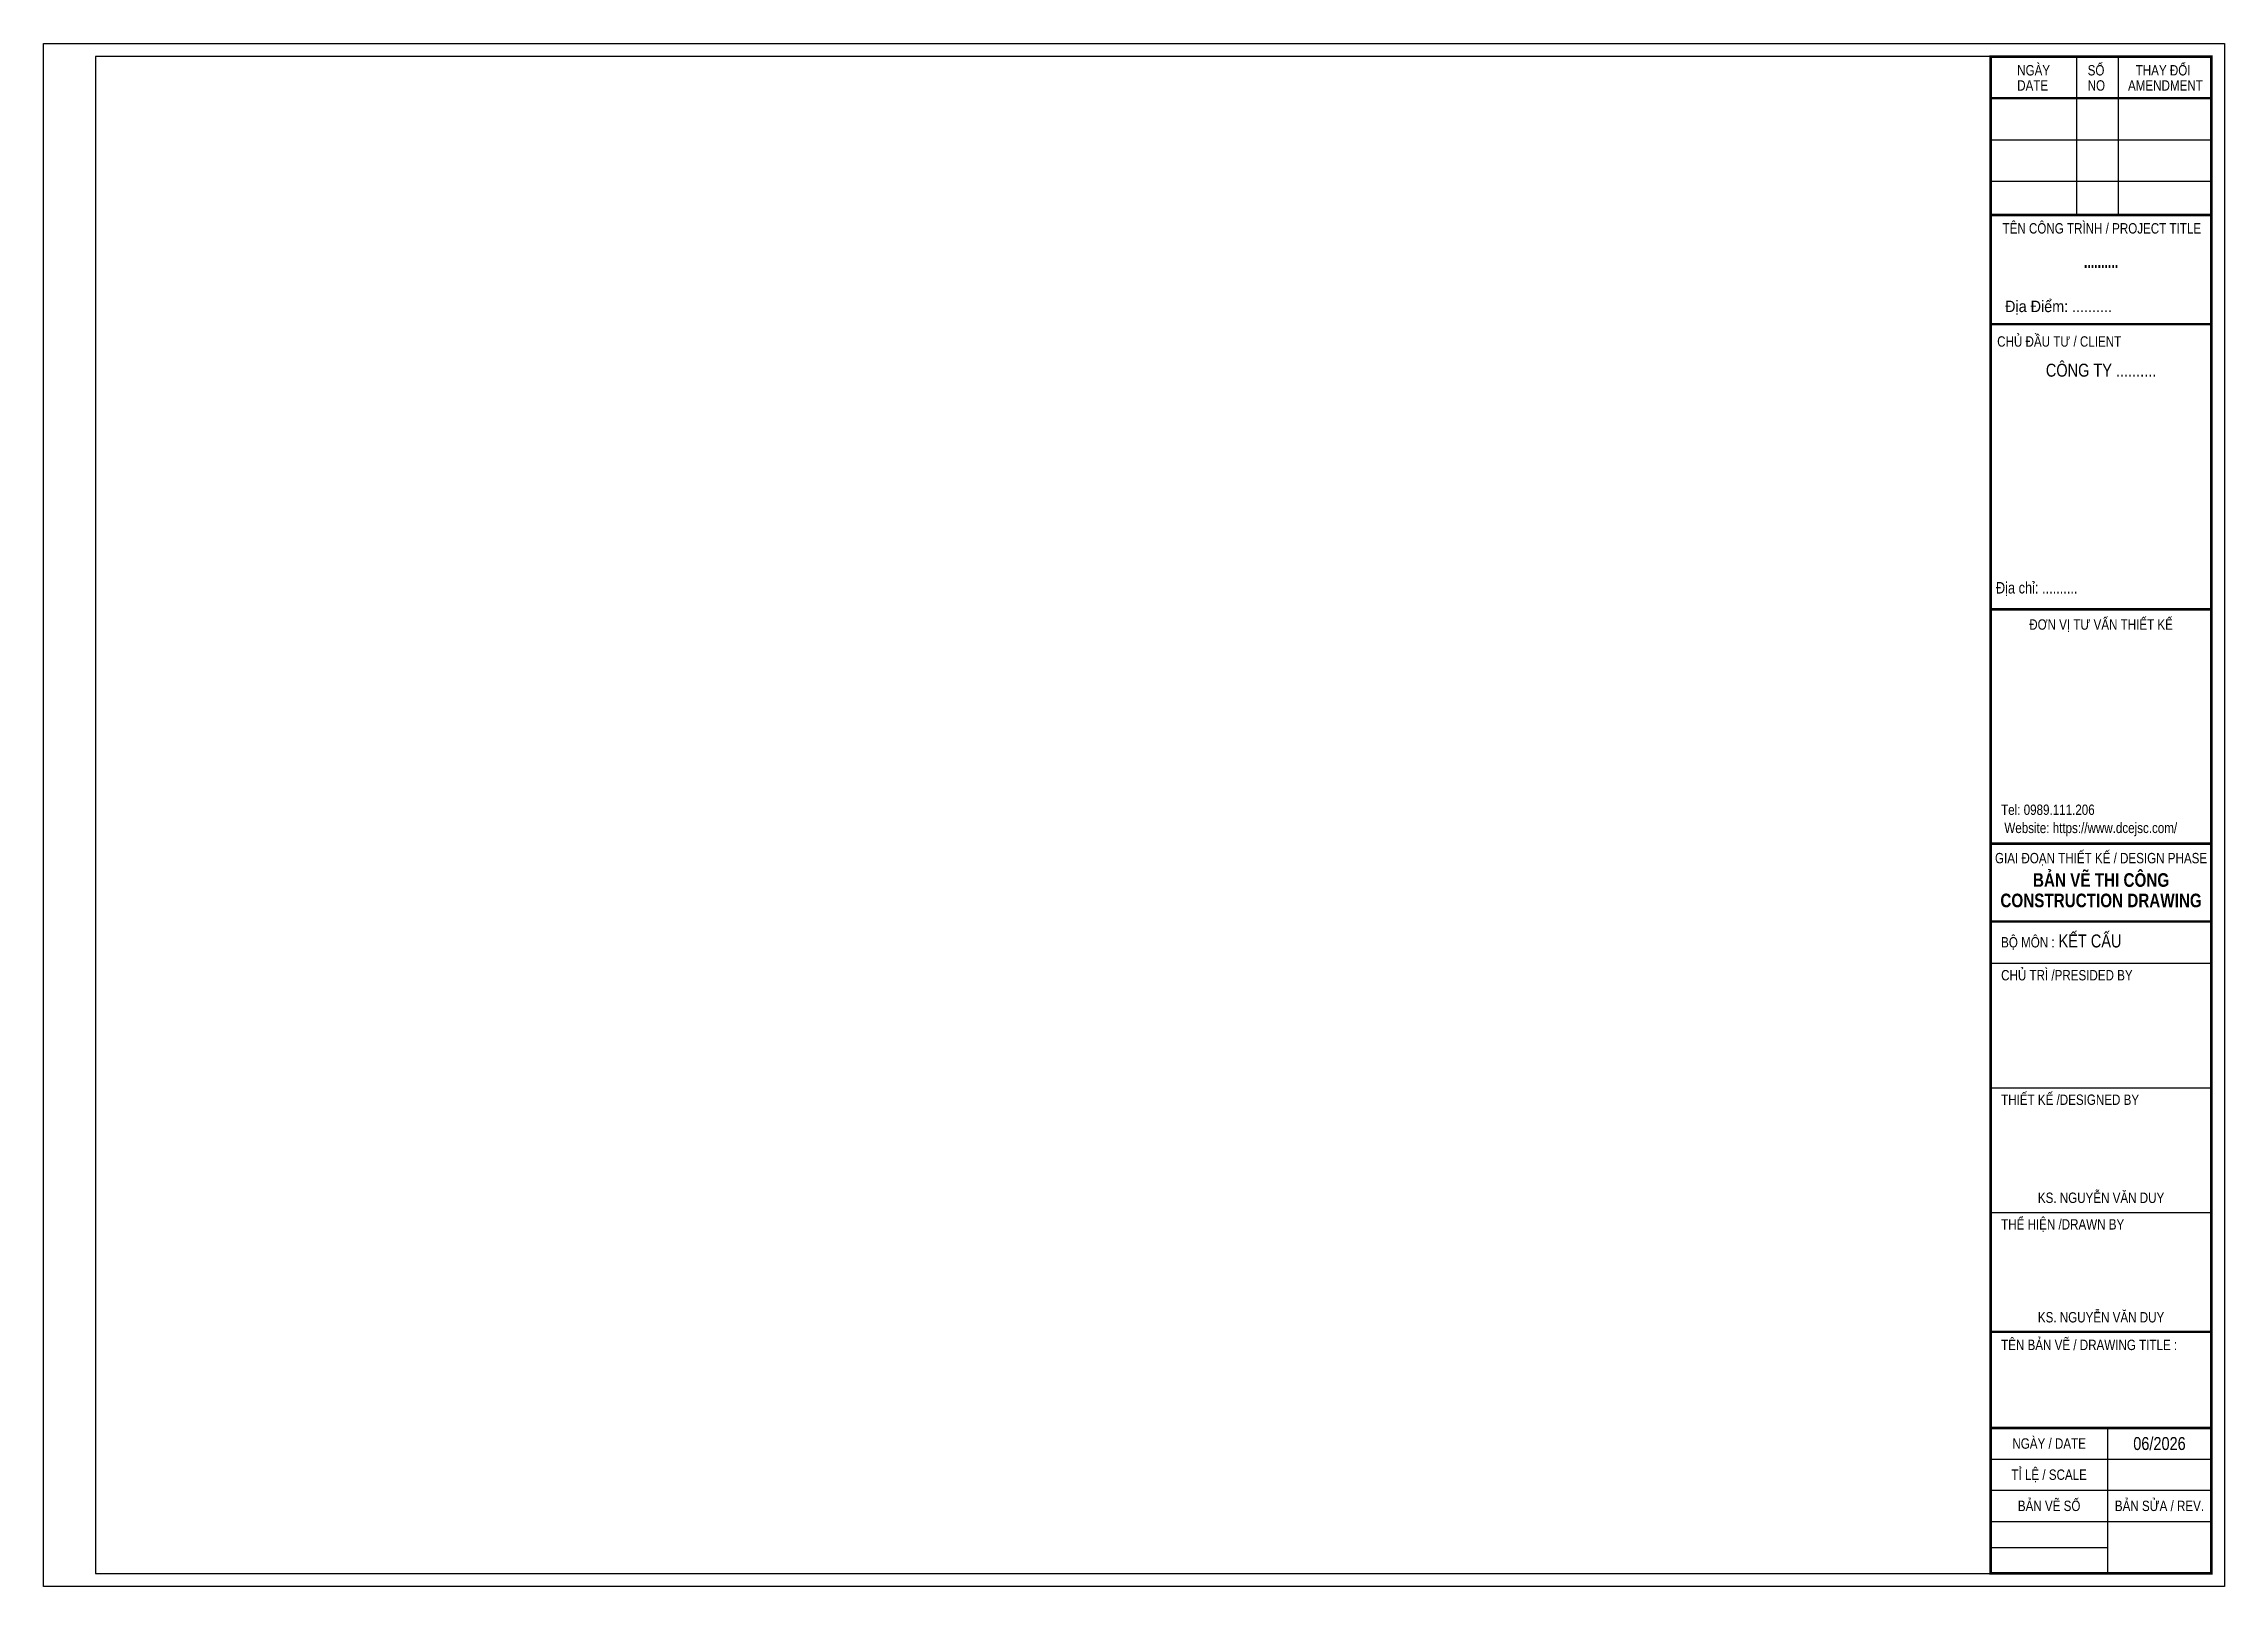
# Model space of a CAD drawing. Header units: millimetres. Extents: x 0 to 420, y 0 to 297.
import ezdxf
from ezdxf.enums import TextEntityAlignment as Align

# ---------------------------------------------------------------- set-up
doc = ezdxf.new("R2010")
doc.units = ezdxf.units.MM
doc.layers.get('0').update_dxf_attribs({"lineweight": 25})
doc.layers.get('DEFPOINTS').update_dxf_attribs({"lineweight": 25})
doc.layers.add('KhungTenKC', color=7, linetype='Continuous', lineweight=9, plot=False)
for name, color, linetype, lineweight in [('S-_GEN-TBLK_T2--', 7, 'Continuous', 25), ('S-_GEN-TBLK_T3--', 11, 'Continuous', 35), ('S-_GEN-TBLK_T5--', 60, 'Continuous', 40)]:
    doc.layers.add(name, color=color, linetype=linetype, lineweight=lineweight)
doc.styles.add('Dce_Text', font='arial.ttf', dxfattribs={"width": 0.8})

msp = doc.modelspace()

# ---------------------------------------------------------------- linework, layer by layer
for p, q in [((391.59, 264), (391.59, 294.5)), ((399.59, 264), (399.59, 294.5)), ((375, 278.5), (417.5, 278.5)), ((375, 270.5), (417.5, 270.5))]:
    msp.add_line(p, q)
at = {"color": 6}
msp.add_lwpolyline([(417.5, 294.5), (10, 294.5), (10, 2.5), (417.5, 2.5)], close=True, dxfattribs=at)
at = {"const_width": 0.5}
for points in [[(375, 264), (417.5, 264), (417.5, 294.5), (375, 294.5)], [(375, 188.09), (417.5, 188.09), (417.5, 242.99), (375, 242.99)], [(375, 143), (417.5, 143), (417.5, 188.09), (375, 188.09)], [(375, 128), (417.5, 128), (417.5, 143), (375, 143)], [(375, 49), (417.5, 49), (417.5, 128), (375, 128)], [(375, 30.5), (417.5, 30.5), (417.5, 49), (375, 49)], [(375, 2.5), (417.5, 2.5), (417.5, 30.5), (375, 30.5)]]:
    msp.add_lwpolyline(points, close=True, dxfattribs=at)
for points in [[(375, 294.5), (417.5, 294.5)], [(375, 286.5), (417.5, 286.5)]]:
    msp.add_lwpolyline(points, dxfattribs=at)
for points in [[(375, 120), (417.5, 120)], [(375, 96), (417.5, 96)], [(375, 72), (417.5, 72)], [(375, 49), (417.5, 49)], [(397.5, 30.5), (397.5, 2.5)], [(375, 24.5), (417.5, 24.5)], [(375, 18.5), (417.5, 18.5)], [(375, 12.5), (417.5, 12.5)], [(375, 7.5), (397.5, 7.5)]]:
    msp.add_lwpolyline(points)
at = {"layer": 'DEFPOINTS'}
msp.add_lwpolyline([(0, 0), (0, 297), (420, 297), (420, 0)], close=True, dxfattribs=at)
at = {"layer": 'KhungTenKC'}
msp.add_lwpolyline([(10, 2.5), (375, 2.5), (375, 294.5), (10, 294.5)], close=True, dxfattribs=at)
at = {"layer": 'S-_GEN-TBLK_T2--', "const_width": 0.5}
msp.add_lwpolyline([(375, 242.99), (417.5, 242.99), (417.5, 264), (375, 264)], close=True, dxfattribs=at)

# ---------------------------------------------------------------- texts
at = {"layer": 'S-_GEN-TBLK_T2--', "style": 'Dce_Text', "width": 0.8}
for s, p in [('NGÀY', (380.1, 290.87)), ('DATE', (380.1, 287.95)), ('SỐ', (393.67, 290.87)), ('NO', (393.67, 287.95)), ('AMENDMENT', (401.44, 287.95)), ('THAY ĐỔI', (402.92, 290.87)), ('TÊN CÔNG TRÌNH / PROJECT TITLE', (377.27, 260.44)), ('CHỦ ĐẦU TƯ / CLIENT', (376.24, 238.66)), ('BỘ MÔN :', (377, 123)), ('TÊN BẢN VẼ / DRAWING TITLE :', (377, 45.49))]:
    msp.add_text(s, height=2, dxfattribs=at).set_placement(p)
at = {"layer": 'S-_GEN-TBLK_T2--', "color": 7, "style": 'Dce_Text', "width": 0.8}
for s, p in [('CÔNG TY ..........', (396.25, 234.13)), ('06/2026', (407.5, 27.5))]:
    msp.add_text(s, height=2.5, dxfattribs=at).set_placement(p, align=Align.MIDDLE_CENTER)
at = {"layer": 'S-_GEN-TBLK_T2--', "style": 'Dce_Text', "width": 0.8}
for s, p in [('ĐƠN VỊ TƯ VẤN THIẾT KẾ', (396.25, 185.17)), ('GIAI ĐOẠN THIẾT KẾ / DESIGN PHASE', (396.25, 140.2)), ('KS. NGUYỄN VĂN DUY', (396.25, 74.81)), ('KS. NGUYỄN VĂN DUY', (396.25, 51.81))]:
    msp.add_text(s, height=2, dxfattribs=at).set_placement(p, align=Align.MIDDLE_CENTER)
at = {"layer": 'S-_GEN-TBLK_T2--', "color": 7, "style": 'Dce_Text', "width": 0.8}
for s, p in [('Tel: 0989.111.206', (377, 148.51)), (' Website: https://www.dcejsc.com/', (377, 145.02))]:
    msp.add_text(s, height=2, dxfattribs=at).set_placement(p)
at = {"layer": 'S-_GEN-TBLK_T2--', "ltscale": 0.5, "style": 'Dce_Text', "width": 0.8}
for s, p in [('CHỦ TRÌ /PRESIDED BY', (377, 116.66)), ('THIẾT KẾ /DESIGNED BY ', (377, 92.69)), ('THỂ HIỆN /DRAWN BY ', (377, 68.69))]:
    msp.add_text(s, height=2, dxfattribs=at).set_placement(p)
for s, p in [('NGÀY / DATE', (386.25, 27.5)), ('TỈ LỆ / SCALE', (386.25, 21.5)), ('BẢN VẼ SỐ', (386.25, 15.5)), ('BẢN SỬA / REV.', (407.5, 15.5))]:
    msp.add_text(s, height=2, dxfattribs=at).set_placement(p, align=Align.MIDDLE_CENTER)
at = {"layer": 'S-_GEN-TBLK_T2--', "color": 40, "insert": (396.25, 256.33), "char_height": 2.5, "width": 40.5, "attachment_point": 2, "style": 'Dce_Text'}
msp.add_mtext('{\\fArial|b1|i0|c0|p34;\\W0.68;\\C7;..........}', dxfattribs=at)
at = {"layer": 'S-_GEN-TBLK_T2--', "color": 7, "char_height": 2.2, "attachment_point": 1, "style": 'Dce_Text'}
for s, insert, width in [('{\\W0.9;Địa Điểm: ..........}', (377.77, 247.52), 97.3493), ('Địa chỉ: ..........', (376, 193.34), 41.5)]:
    msp.add_mtext(s, dxfattribs=dict(at, insert=insert, width=width))
at = {"layer": 'S-_GEN-TBLK_T3--', "style": 'Dce_Text', "width": 0.8}
msp.add_text('KẾT CẤU', height=2.5, dxfattribs=at).set_placement((388.07, 123))
at = {"layer": 'S-_GEN-TBLK_T5--', "insert": (396.25, 134), "char_height": 3.5, "width": 40.5, "attachment_point": 5, "line_spacing_factor": 0.9, "style": 'Dce_Text'}
msp.add_mtext('{\\fArial|b1|i0|c0|p34;\\H0.75x;\\W0.8;BẢN VẼ THI CÔNG\\PCONSTRUCTION DRAWING\\H1.1764x; }', dxfattribs=at)

doc.saveas('drawing.dxf')
